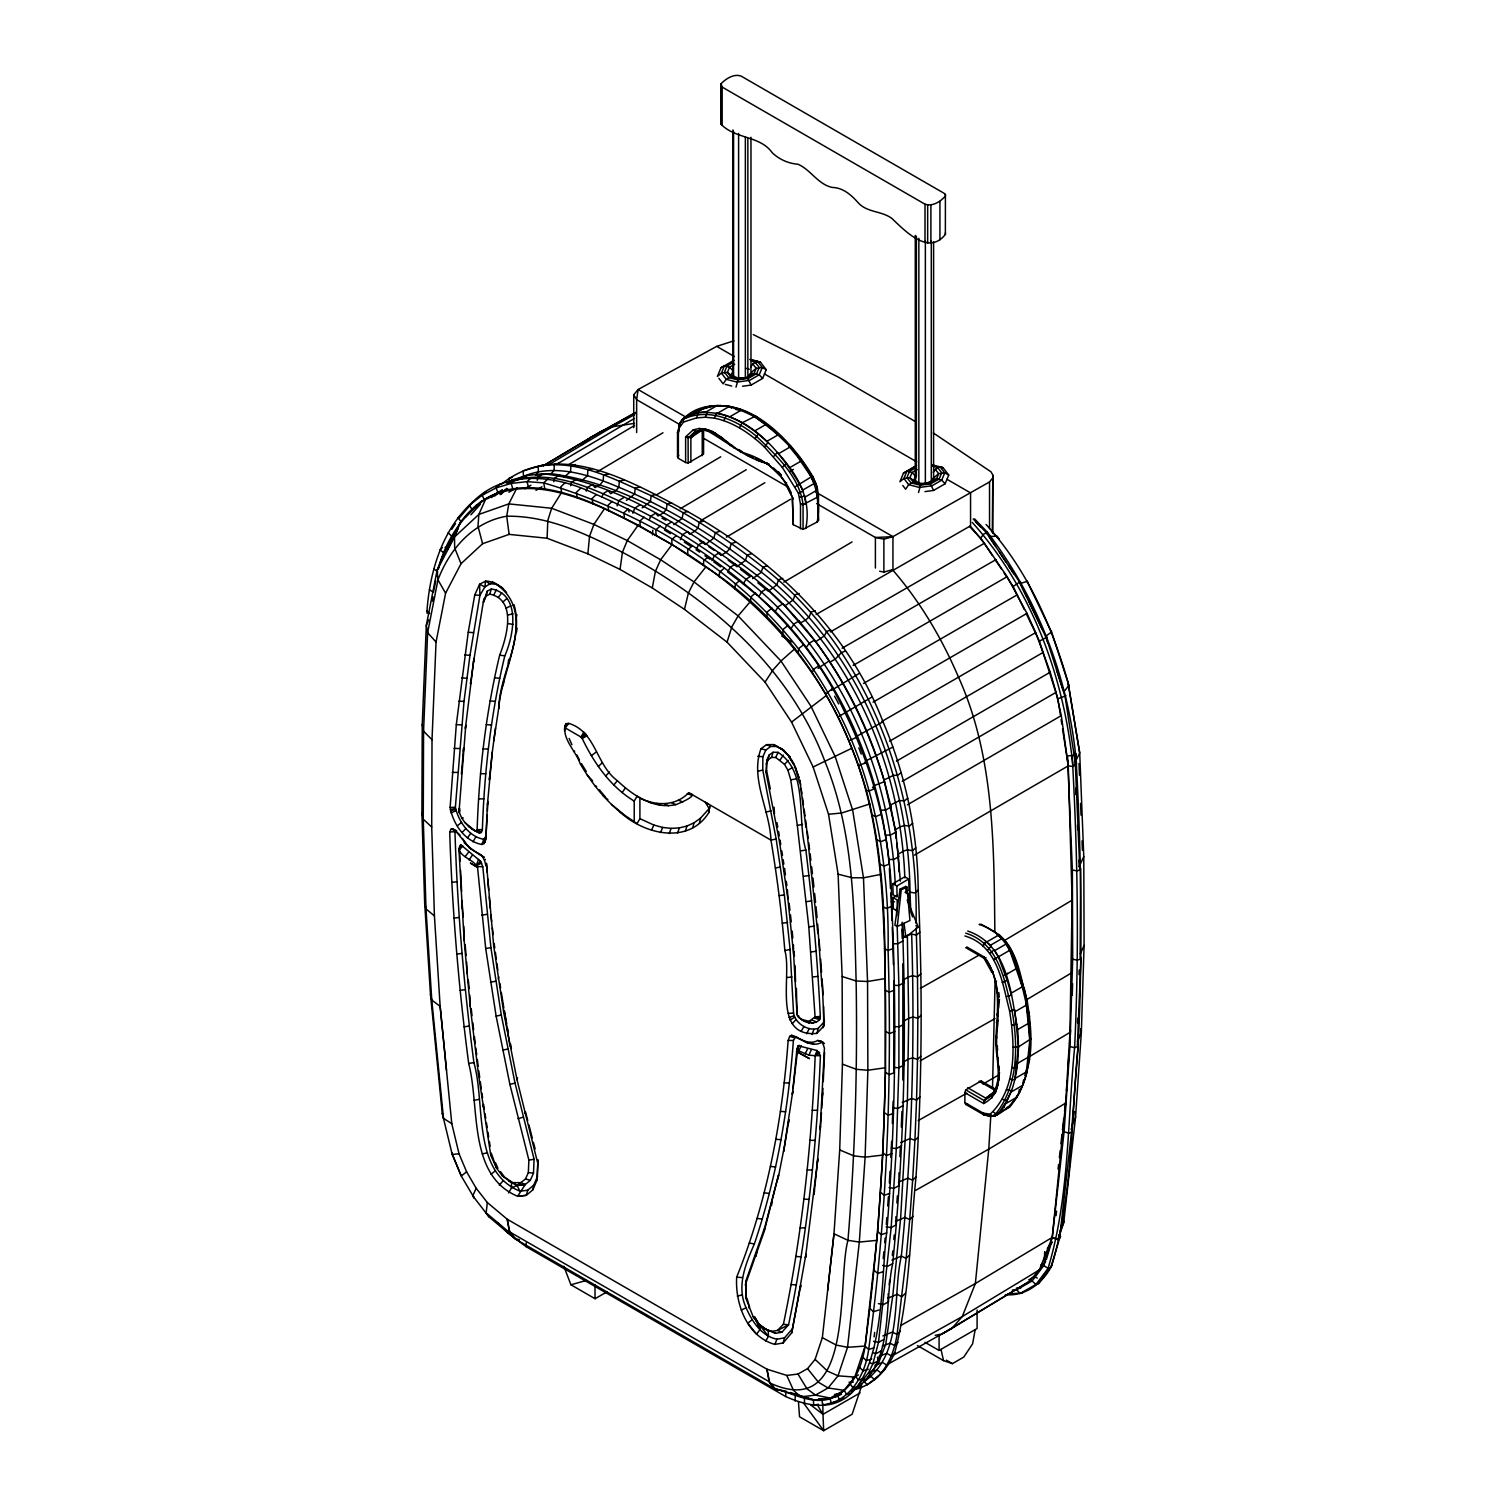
<?xml version="1.0" encoding="UTF-8"?>
<svg xmlns="http://www.w3.org/2000/svg" width="1506" height="1506" viewBox="0 0 1506 1506"><rect width="100%" height="100%" fill="white"/><g stroke="black" fill="none" stroke-linecap="round" stroke-linejoin="round"><path stroke-width="1.5" d="M476.178 1188.272L472.771 1195.82L474.296 1198.117L461.288 1176.035L452.195 1154.424L442.256 1113.311L430.471 994.468L424.654 902.866L421.906 812.807L422.245 724.405L426.311 625.404L437.098 570.266L442.256 557.032L460.384 522.337C515.466 447.847 611.756 511.588 671.883 544.475L705.787 567.009C785.473 617.818 840.574 700.215 866.27 790.255C891.006 881.932 883.645 978.354 885.49 1072.328L882.911 1152.843L877.734 1231.626L865.103 1346.063C862.317 1364.963 854.73 1384.993 837.6 1395.29C816.817 1407.997 795.017 1393.69 774.743 1388.683L769.717 1382.885L766.93 1369.18L507.221 1219.239L487.342 1202.541L476.178 1188.272L466.596 1171.781L459.029 1153.784L451.8 1123.702L440.147 1006.366L434.425 915.949L431.714 827.02L432.015 739.747L436.043 642.027L445.588 593.195L461.024 563.696L482.598 543.722L509.122 534.385L547.092 538.244L587.886 553.85L620.058 569.437L652.286 587.961L684.477 609.365L727.059 642.158L765.029 682.124L791.554 722.108L813.127 766.987L828.545 814.275L838.108 874.158L842.136 976.509L842.438 1064.158L839.708 1149.944L833.985 1233.753L822.351 1337.648L815.104 1359.372L807.555 1368.634L797.973 1374.056L786.791 1375.43L766.93 1369.18L769.077 1381.661L775.759 1389.398L785.925 1391.111L785.699 1396.551C889.67 1443.275 878.826 1290.36 886.695 1232.868C895.581 1124.285 896.842 1015.138 891.816 906.33C891.439 839.162 874.704 772.71 844.904 712.639C797.314 608.273 698.483 539.223 596.32 494.533C557.747 475.35 506.43 468.385 473.129 501.611C442.067 529.303 429.681 571.621 426.895 611.925L427.139 613.375M992.529 1087.464L995.127 978.787M1012.258 1290.077L1016.776 1289.738L1032.099 1281.022L1043.771 1265.548L1052.242 1237.537L1065.646 1103.126L1069.957 1032.419L1072.121 900.193L1068.262 765.857L1061.316 715.614L1056.026 692.365L1050.228 672.203L1035.676 632.595L1026.979 613.356L1007.119 576.685L984.378 543.29L970.165 525.933M823.65 1006.422L823.669 1026.245L816.873 1033.417C771.524 1037.54 792.363 975.53 784.833 950.512C781.765 913.54 777.077 876.718 770.959 840.122C769.773 809.833 749.894 778.282 761.001 748.708L766.535 744.642L773.538 744.585L783.798 750.327L790.085 757.141L781.238 748.538L790.085 757.141M893.83 1071.952L893.811 980.745M852.584 1389.982C872.049 1386.367 887.222 1370.159 894.79 1352.539C909.85 1295.555 910 1235.409 916.006 1176.958C922.218 1081.477 922.594 985.677 918.208 890.102C917.662 832.329 905.765 774.95 883.024 721.826C847.539 629.131 772.766 559.121 687.602 511.551C632.821 482.88 559.423 437.662 501.705 484.01M824.366 1021.633L818.247 1028.334C808.233 1031.648 795.243 1023.44 793.549 1013.105L790.085 949.477L784.362 894.846L776.155 839.011L762.751 769.999L762.883 756.727L765.839 750.044L770.752 746.449L777.04 746.468L783.798 750.327L773.538 744.585L777.04 746.468M770.338 788.937L766.592 770.639L766.761 760.285L769.114 755.052L773.03 752.266L778.018 752.341C808.986 772.39 796.486 818.906 805.861 850.062C812.713 905.332 817.532 960.828 820.337 1016.437L819.584 1019.581C813.372 1026.546 800.364 1021.821 797.032 1014.385L793.643 954.428L787.883 898.781L779.581 842.306L766.046 772.54L766.761 760.285M995.41 1089.177L981.14 1080.969L965.723 1089.873L964.875 1092.678L983.682 1103.54L983.983 1100.491C1007.928 1087.803 993.998 1057.588 996.031 1036.184C997.405 1010.262 1001.226 983.437 986.694 959.981M997.838 1084.245L994.242 1091.775L985.828 1098.194L983.682 1103.54C1008.455 1090.683 995.052 1059.697 996.746 1037.653C998.365 1009.942 1002.337 980.312 983.682 956.687L966.758 946.916M508.557 1192.921L511.438 1188.027L511.551 1182.624L502.326 1175.772L496.604 1168.242L490.768 1155.347L478.287 1073.119L470.23 1006.497L464.149 940.61L458.972 850.062L461.005 844.979L480.659 861.338L482.786 866.797L490.918 947.632L501.31 1015.006L515.014 1083.04L534.103 1159.262L533.482 1173.174L530.319 1180.328L525.236 1184.507L517.65 1196.291C467.613 1175.339 480.056 1106.985 468.686 1063.481C458.577 986.656 452.139 909.36 449.71 831.914L451.311 828.865L456.525 830.672L454.963 831.745C457.372 908.946 463.829 986.016 473.901 1062.596C485.741 1103.653 471.717 1171.48 519.947 1191.19L527.721 1190.229L533.745 1185.147L537.416 1176.544L537.962 1159.808L536.889 1180.403L532.879 1189.778L526.328 1195.312L517.65 1196.291L526.328 1195.312L527.721 1190.229M687.696 554.641L687.809 549.765L692.271 545.944M892.343 1123.495L893.133 1101.187M902.828 1080.066L902.847 963.821M851.285 1391.337C895.449 1366.168 883.514 1305.344 892.7 1263.572C903.958 1150.998 906.744 1037.615 902.395 924.59M795.093 1401.088L795.243 1395.686M945.41 194.425L945.373 196.006C940.685 201.635 932.478 206.755 925.004 204.195L722.165 87.084L721.073 83.677C725.967 78.707 733.987 73.399 741.159 76.128L943.98 193.22L945.41 194.425L945.373 234.39C928.618 255.945 905.219 231.039 891.834 218.408C881.386 210.614 866.534 212.798 857.573 202.068C850.965 194.632 842.663 187.591 832.216 187.441C817.852 184.297 810.887 169.82 797.954 164.21C788.335 163.514 779.374 159.448 772.352 152.878C759.89 135.22 735.192 139.437 720.772 123.925L720.772 85.56M945.373 234.39L945.41 232.809M997.311 1027.092L997.631 1019.713M822.351 1337.648L836.207 1345.084L847.539 1347.305L865.103 1346.063C881.255 1224.284 887.58 1101.357 885.227 978.561C883.57 900.87 881.481 821.297 851.756 748.294C818.455 661.04 751.381 591.764 672.034 544.57L660.663 559.761L655.43 571.263L652.286 587.961M935.17 1335.295L941.438 1334.297L951.961 1328.33L1029.2 1281.531L1039.347 1269.916L1052.242 1237.424L1064.102 1131.721L1069.919 1046.463L1072.686 959.171L1072.366 870.016L1067.547 755.956L1074.964 755.24L1075.811 753.941L1074.493 752.831L1074.795 759.833M1072.234 995.221L1072.611 983.644M1077.543 1022.913L1077.694 1018.32M1079.068 974.627L1079.2 970.033M1005.387 1294.633C1025.511 1296.76 1043.074 1282.905 1051.715 1265.68C1073.157 1194.635 1070.973 1118.619 1078.202 1045.22C1082.889 948.159 1081.27 850.946 1075.811 753.941M986.091 524.502C1026.565 568.722 1051.659 625.141 1068.018 682.331L1079.708 752.981L1083.774 856.669L1084.094 945.429L1081.346 1032.344L1075.548 1117.226L1063.744 1222.458L1057.909 1240.022M1044.712 1251.599L1044.298 1263.139L1040.702 1265.172M547.092 538.244L547.808 520.398L551.667 508.256L561.644 492.406L560.703 486.909L564.882 482.937M652.55 534.894L652.757 530.206M793.267 524.672L792.382 498.26L793.267 524.672L803.056 529.359L817.156 522.017C826.135 476.16 787.544 439.714 753.697 416.108C731.822 401.349 692.647 400.107 678.641 425.784L679.244 427.873L683.517 422.056L696.581 417.877L698.295 412.682C746.204 408.578 782.894 452.817 803.263 490.937M890.818 1157.305L891.627 1141.303M901.303 1127.015L901.943 1111.447M785.699 1396.551L525.989 1246.61L526.14 1242.977M821.467 1112.859L820.149 1129.444L824.441 1048.27L822.822 1043.338L820.958 1041.173L817.72 1040.458C808.233 1045.861 800.27 1037.992 791.629 1035.3L789.709 1036.354L788.146 1040.42C782.273 1121.198 766.949 1201.807 736.679 1277.182C734.984 1303.537 747.051 1336.839 774.893 1344.406L783.176 1342.938L791.874 1332.641L805.936 1254.31L805.446 1257.924L817.814 1158.848L813.993 1194.635L814.445 1191.133M821.749 1108.435L822.973 1088.443M823.274 1081.628L824.573 1052.11M506.562 592.479C501.442 586.286 493.912 581.184 485.61 581.109L479.623 584.234L474.748 594.908L468.234 632.256L456.299 724.687L450.125 807.385C452.93 823.707 464.676 841.308 481.882 844.508L484.16 843.511L485.854 838.767L487.417 804.731L492.293 752.021L489.318 779.901L489.751 776.098M485.854 838.767L487.229 815.141M487.436 810.567L487.85 801.437L487.417 804.731M502.326 1175.772L517.104 1185.486L525.5 1178.953L528.342 1172.572L528.888 1160.128L509.913 1084.489L496.133 1016.155L485.704 948.535L477.553 867.362C473.957 859.832 462.831 858.119 458.972 850.062L460.102 845.299M472.169 829.147L475.858 831.03L477.12 829.693C479.115 770.997 485.911 712.338 499.672 655.185C506.43 637.829 517.556 599.859 489.714 594.117L486.231 596.018L483.388 602.362L487.229 591.199L491.37 588.94C521.716 594.606 513.546 636.172 504.811 655.807C491.107 712.715 484.348 771.147 482.372 829.599L480.979 832.63L479.247 832.893C469.797 829.128 461.815 821.203 459.066 811.358L465.787 725.12L465.354 728.546L473.976 658.461L470.493 683.988L470.945 680.43M765.406 1329.196L771.825 1331.36L777.548 1330.438L783.384 1324.301C801.813 1235.899 811.659 1145.878 815.179 1055.706L816.986 1050.51L820.412 1055.631C816.892 1146.01 807.028 1236.219 788.56 1324.809L781.859 1332.245L775.458 1333.281L765.406 1329.196L758.968 1324.15L753.169 1316.752L745.809 1298.134L745.715 1281.437L764.803 1227.258L778.527 1175.057L764.239 1231.306L745.263 1285.051M987.409 1115.231C1000.699 1121.123 1006.234 1100.302 1011.091 1092.019C1018.338 1072.103 1019.374 1050.529 1017.661 1029.577C1010.978 993.866 1008.305 944.808 967.718 931.028M994.882 1116.059C1035.187 1096.255 1032.175 1040.684 1026.17 1003.165C1018.64 973.234 1013.764 934.831 979.126 924.439L981.14 924.251L999.231 934.699L1000.059 936.544C1014.818 947.801 1016.851 968.396 1022.913 984.792M703.471 565.447L703.735 560.646L708.234 556.862M889.349 1182.925L890.008 1171.273M889.067 1187.575L894.056 1188.328L899.195 1185.504L898.931 1172.873M899.873 1156.57L900.4 1147.252M486.287 835.698L483.803 839.294C468.648 836.639 458.633 821.372 455.377 807.348L464.017 701.401L469.985 655.298L479.925 595.378L479.623 584.234L484.857 586.964L492.914 582.069C540.108 610.457 501.291 667.535 498.768 708.309C499.71 673.295 524.352 639.316 513.979 604.64L513.151 605.638M990.854 1114.873L988.764 1149.116L975.361 1283.526L962.278 1316.545L951.961 1328.33L887.015 1364.718M823.895 1025.247L824.441 1020.428M993.226 971.765L991.908 971.671M1066.474 1090.589L1067.114 1081.27M1067.923 1069.637L1068.865 1055.668M1069.674 1044.034L1070.615 1030.066M964.875 1092.678L964.875 1102.543L982.966 1112.99L990.101 1114.271C1017.322 1088.518 1015.025 1045.277 1009.604 1010.978C1002.13 982.533 998.102 945.787 964.875 935.96M1009.604 1079.181L1014.762 1079.783L1018.489 1046.915L1014.762 1009.754L1009.604 1010.978M1007.194 943.49L1005.613 943.076L1009.792 950.399L1022.894 988.538L1024.08 987.371L1027.337 1001.923C1031.026 1025.285 1033.643 1050.51 1026.17 1073.194L1029.897 1040.326L1026.17 1003.165L1027.337 1001.923C1020.729 979.145 1018.433 950.926 999.156 934.831L983.813 943.603L982.966 946.408L985.828 941.476L991.249 945.975L987.578 950.248M801.983 1019.562L809.117 1021.313L815.085 1016.908L808.797 926.849L797.314 825.344L790.744 779.826L787.92 770.206L784.438 764.276L775.778 757.499L771.505 757.424L768.211 759.739L766.234 764.144M886.337 1224.434L886.865 1217.526M887.712 1206.005L888.389 1196.799M886.168 1226.75L891.157 1227.597L896.296 1224.811L895.844 1216.754M896.861 1202.936L897.369 1196.028M719.209 576.836L719.586 572.111L724.122 568.346M817.363 1162.274L820.582 1126.112M800.307 1288.872L800.797 1285.164L792.382 1328.838L784.513 1337.855L776.927 1339.21C761.377 1336.01 752.04 1321.327 746.091 1307.754C736.227 1286.218 745.658 1264.042 754.355 1243.937C776.569 1178.276 788.278 1109.47 793.398 1040.477L795.582 1037.145C804.053 1040.815 812.619 1047.555 822.182 1042.171L824.309 1043.602L822.822 1043.338M883.213 1258.583L883.853 1251.768M884.7 1242.676L885.114 1238.12M892.324 1255.477L892.757 1250.94M893.811 1239.57L894.225 1235.014M587.886 553.85L589.524 536.343L593.91 524.408L604.433 508.746L638.205 525.105L671.883 544.475L671.845 539.506L676.25 535.665M696.581 417.877L705.335 417.237L707.274 412.023C696.544 412.079 678.848 414.696 679.055 428.608M793.06 1088.687L798.142 1045.729L816.986 1050.51M734.872 588.884L735.342 584.196L739.898 580.431M797.032 1048.214L792.363 1094.429L792.834 1090.928L783.647 1151.469L788.918 1119.692L788.429 1123.307M708.742 812.732L709.74 806.482L708.742 812.732C688.355 845.092 644.041 834.268 620.246 812.205C603.906 798.745 590.785 781.821 580.13 763.617C575.989 750.892 560.496 737.658 565.917 723.671L568.76 723.388C595.962 731.464 596.075 765.255 617.366 780.673C632.689 795.206 653.623 809.588 675.836 804.656C679.997 803.018 700.874 794.49 688.28 793.173C674.613 807.103 652.757 806.049 637.076 796.203L634.214 801.117L634.214 821.956M998.61 1008.116L999.269 1001.584M998.647 1080.536L999.287 1074.493M897.275 926.51L901.247 889.801L906.951 887.109L909.944 920.505L897.275 926.51L894.884 925.211L900.042 889.161L905.746 886.432L906.951 887.109M432.448 601.176L432.937 596.734M827.66 1290.416L833.985 1233.753L847.953 1240.342L859.324 1242.073L876.944 1240.342M878.375 1303.631L883.344 1304.629L888.484 1301.843L888.182 1293.748M889.18 1284.75L889.688 1280.269M1058.078 1169.145L1058.605 1164.533M1059.377 1157.606L1060.149 1150.678M1060.921 1143.751L1061.956 1134.526M1062.483 1129.914L1063.782 1118.356M1064.554 1111.447L1065.589 1102.204M1056.064 1215.681L1056.572 1211.088M519.495 1239.72L515.033 1238.741L488.942 1216.829L486.156 1212.914L487.342 1202.541M998.911 1079.689L999.306 1076.338M766.874 616.349L767.42 611.812L771.994 608.066M493.78 740.896L499.258 704.601M474.014 1039.724L474.409 1036.655L475.275 1043.47M874.101 1336.895L874.666 1332.452M463.227 751.174L463.66 747.785L461.382 774.084M459.066 811.358L459.499 808.101L459.368 812.976M503.173 685.512L503.682 681.71M491.841 755.523L495.455 728.057M822.351 1096.255L822.784 1092.98M508.2 663.242L508.708 659.364M771.543 1205.515L772.07 1201.562M791.874 1332.641L792.382 1328.838M536.889 1180.403L537.416 1176.544M1004.276 1107.494L1004.671 1104.613M516.52 632.181L517.085 628.153M620.058 569.437L622.43 552.288L627.249 540.56L638.205 525.105M823.669 1026.245L824.366 1021.445M764.239 1231.306L764.803 1227.258M756.144 1256.249L756.727 1252.107M992.303 532.239L992.812 474.992L991.004 471.811L933.287 432.956M688.129 437.964L695.301 431.488L700.798 429.963L709.232 430.678L703.302 430.132L697.899 431.525L690.878 437.587L685.625 436.872L690.878 437.587L703.603 429.116L703.566 454.115L688.167 463.02L685.625 462.511L685.625 436.872L693.118 429.963C714.108 422.772 727.417 447.282 745.658 453.513C766.178 459.951 782.405 473.43 791.328 493.102M797.032 1014.385L796.41 988.369M473.505 662.038L483.859 598.748M677.644 432.184L678.811 430.622L677.512 432.184L678.378 433.653L677.644 432.184L679.827 423.807L678.378 433.653L678.378 458.351L685.625 462.511M795.563 981.874L795.036 965.459M720.772 123.925L721.073 83.677M461.871 907.967L462.078 900.588M537.473 1162.18L517.01 1079.727L503.719 1012.427L493.686 945.843L486.438 863.258L487.191 872.238M824.008 1023.252L822.031 978.731M485.139 842.08L485.836 837.788M764.446 447.018C750.365 433.69 733.704 422.132 714.446 418.16L716.611 412.964C736.396 417.049 753.508 428.909 767.966 442.613L764.446 447.018L782.292 467.368L798.425 493.253L800.495 504.171L800.495 528.851M464.149 940.61L463.792 926.265M466.954 973.46L466.653 962.089M823.104 1027.676L823.876 1023.139M782.781 633.217L783.496 629.037L788.109 625.404M793.643 954.428L793.455 944.902M821.9 985.79L817.683 924.251M975.191 1329.61L972.612 1343.841L963.746 1357.094L952.413 1363.645L943.547 1360.633L917.418 1345.555M470.23 1006.497L469.816 995.165M532.879 1189.778L533.745 1185.147M817.156 522.017L818.473 520.455L818.473 495.775L817.344 488.226L812.562 476.122C789.841 437.662 740.594 386.421 693.005 413.303M1027.789 1063.518L1028.523 1059.659M459.104 811.885L459.575 809.4M736.001 387.155L738.392 378.608L747.296 377.385L751.08 385.084L742.477 386.251M918.509 492.518L920.881 483.972L929.786 482.748L933.569 490.429L924.966 491.615M768.211 759.739L769.114 755.052M787.883 898.781L787.469 889.895M987.145 533.745L987.428 532.258L974.551 518.873M493.686 945.843L494.175 943.453L494.777 947.876M435.761 580.827L433.427 592.31L429.379 589.712M436.684 576.233L437.625 571.64L433.747 568.873M817.852 933.438L805.729 820.394M778.018 1178.878L784.137 1147.741M486.231 596.018L487.229 591.199M805.898 827.208L799.893 780.089L800.533 784.57M498.279 979.032L498.768 976.754M483.031 1106.646L483.52 1104.387L484.254 1109.018M784.042 870.637L784.532 868.341L785.417 874.817M798.444 1401.71L799.535 1416.77L823.669 1430.7L852.132 1414.266L861.488 1386.311M484.16 843.511L485.233 838.654M516.426 616.989L516.935 614.73M699.424 823.104L700.516 818.172L709.571 808.101M798.142 1045.729L796.599 1051.565L809.343 1058.549L796.599 1051.565M490.768 1155.347L491.257 1153.163L496.604 1168.242L497.959 1168.336L495.455 1162.651M723.859 420.607L726.306 415.487M779.581 842.306L780.089 840.141L780.767 844.49M684.477 609.365L688.355 593.157L694.002 581.918L705.787 567.009M564.411 729.149L565.917 723.671M692.722 827.848L694.021 822.803L700.516 818.172M774.479 813.861L774.065 807.216M745.809 1298.134L746.355 1296.082M783.176 1342.938L784.513 1337.855M797.954 651.985L798.952 648.314L803.62 644.813M816.873 1033.417L818.247 1028.334M537.209 480.301L538.188 476.837L543.195 473.75C614.617 481.958 677.625 523.655 735.305 564.11C809.23 614.937 859.117 694.774 884.041 779.995L895.901 832.121L900.381 881.104M766.046 772.54L766.592 770.639M933.588 241.826L933.588 477.346L931.292 481.186L925.362 483.577L918.848 483.181L915.272 480.282L916.382 476.367L916.382 236.178M685.399 831.199L686.887 826.06L694.021 822.803M517.01 1079.727L517.556 1077.844M771.505 757.424L773.03 752.266M553.681 481.675L554.735 478.117L559.743 475.03M1024.777 1075.66L1026.697 1069.316L1027.337 1071.331C1023.12 1085.111 1017.774 1101.055 1005.613 1109.564L1007.156 1107.268M1046.331 1259.449L1051.433 1242.601M570.642 485.741L571.734 482.165L576.723 479.077M965.723 1089.873L983.983 1100.491L995.617 1092.415L997.593 1083.981M586.229 491.163L587.34 487.586L592.347 484.499L595.002 487.567L600.141 484.612L603.115 481.129L603.567 475.068L608.104 474.014M727.059 642.158L731.916 626.684L738.128 615.898L750.477 601.44L750.986 596.771L755.523 593.006M489.714 594.117L491.37 588.94M601.948 497.281L603.078 493.723L608.085 490.655L610.702 493.667L615.822 490.711L618.815 487.266L619.342 481.261L623.861 480.15M438.302 569.55C445.079 540.899 461.909 516.087 485.779 498.844C523.693 478.061 567.649 492.537 604.433 508.746M739.446 427.629L742.289 422.697L755.617 416.051L776.814 432.937M774.743 1388.683L814.313 1400.053L830.258 1398.095L843.944 1390.32L854.768 1377.086L865.084 1346.195L868.68 1349.47C865.649 1371.702 853.789 1395.46 831.293 1403.121L830.07 1398.509M801.23 1045.71L798.274 1051.885L797.032 1050.567L799.178 1045.239M617.102 505.828L618.891 500.557L623.917 497.469M524.86 1113.518L525.462 1111.786L527.74 1120.52M677.512 833.119L679.375 827.886L686.887 826.06M812.054 1034.584L813.899 1029.37M481.882 844.508L483.803 839.294M632.878 513.264L634.798 508.068L639.805 504.981M669.172 833.609L671.111 828.394L679.375 827.886M459.198 812.431L459.838 810.755M774.893 1344.406L776.927 1339.21M649.368 519.645L650.705 516.219L655.731 513.151L658.009 515.974L663.129 513.019L666.254 509.649L667.196 503.87L671.601 502.703M461.005 844.979L458.972 850.062L462.831 846.033M460.384 522.337L454.511 536.983L437.098 570.266L437.964 579.848L427.629 632.708L423.562 731.219L423.261 819.226L426.01 908.909L431.77 1000.059L443.498 1118.356L451.8 1123.702M731.464 374.486L732.97 370.777L729.582 367.163L724.424 365.845L720.998 367.709L717.402 376.406L721.43 373.111L727.436 372.283L733.893 377.63L737.526 378.571M913.954 479.849L915.479 476.141L912.071 472.507L906.913 471.209L903.487 473.072L899.91 481.769L903.901 478.475L909.944 477.647L916.382 482.993L921.841 484.405M1059.772 1232.19L1063.744 1222.458L1063.123 1218.448M724.424 365.845L721.43 373.111L726.212 379.324L736.961 382.091L749.574 380.359L759.231 374.787L762.243 367.502L757.443 361.289L750.986 359.633M751.08 385.084L762.638 378.401L766.234 369.685L760.511 362.268L757.443 361.289L752.831 363.963L750.779 366.975M933.569 490.429L945.128 483.765L948.742 475.049L943.001 467.632L939.932 466.653L935.32 469.326L933.268 472.338M660.456 832.63L662.64 827.434L671.111 828.394M1071.613 1126.544L1075.548 1117.226L1074.55 1111.579M428.664 619.945L426.311 625.404L427.629 632.708L436.043 642.027M797.446 1050.379L808.986 1055.141L811.207 1049.964M812.318 672.335L813.616 669.323L818.398 665.991M775.778 757.499L778.018 752.341M1077.43 1041.343L1081.346 1032.344L1080.668 1028.767M983.889 1114.704L985.828 1114.628L983.813 1114.835L982.966 1112.99L983.889 1114.704L989.009 1116.304L994.224 1116.153L998.384 1113.649L1007.213 1100.434L1011.505 1090.645L1006.422 1089.76M485.779 498.844L478.852 514.431L478.004 526.328L482.598 543.722M1080.348 953.731L1084.094 945.429M755.014 438.585L758.29 433.954M680.336 539.6L682.632 534.611L687.658 531.543L689.654 534.216L694.793 531.26L698.012 527.928L699.292 522.356L703.603 521.151M806.727 1033.85L809.099 1028.73M448.957 546.772L458.238 528.305M1079.105 866.628L1083.774 856.669M651.477 830.183L653.905 825.062L662.64 827.434M861.809 1384.39L856.707 1387.158L868.51 1372.888L872.915 1363.739L878.506 1342.354L891.157 1227.597L896.315 1148.57L898.894 1067.773L898.894 985.451L897.143 925.098M493.968 594.606L496.472 589.524M805.089 1053.974L807.574 1048.891M1075.943 760.53L1079.708 752.981L1068.018 682.331M516.972 487.831L508.802 503.889L506.713 516.219L509.122 534.385M711.905 560.571L714.446 555.714L719.491 552.646L721.223 555.187L726.363 552.231L729.676 548.956L731.276 543.553L735.512 542.292M478.588 859.437L475.877 866.402L482.786 866.797M1078.202 1045.22L1071.519 1132.211L1059.64 1238.196L1050.774 1267.619L1048.063 1268.372L1035.94 1284.467L1019.995 1293.522L1016.776 1289.738M757.198 595.171L743.324 584.008L745.978 579.226L751.023 576.158M473.016 841.854L475.783 836.884M758.93 596.564L761.622 591.802L766.667 588.733L781.35 603.115M765.594 1341.319L768.399 1336.387L768.267 1330.833L758.968 1324.15L768.399 1336.387M1080.969 957.741L1077.355 1046.726L1074.606 1047.724L1069.919 1046.463M639.899 797.841L639.899 818.68L637.076 823.613L620.246 812.205M564.769 728.433L568.76 723.388M634.214 801.117C610.514 786.659 594.023 763.165 582.238 738.524L581.015 737.036L583.857 732.104M1080.649 868.397L1080.122 959.209L1077.355 960.226L1072.686 959.171M991.908 1098.062L991.87 1095.22L996.539 1087.426M889.105 863.992C880.784 770.507 841.176 678.83 775.308 611.474L778.056 606.824L783.101 603.755L815.725 641.725L824.384 635.833L826.662 631.503L830.71 629.96M801.136 1031.29L804.035 1026.414M999.495 1072.479L999.024 1076.093M914.481 855.126L1068.262 765.857L1072.95 766.479L1076.545 764.031C1069.26 680.223 1038.368 599.256 987.428 532.258L983.625 534.197L980.688 538.113L992.379 555.526M1022.894 1084.075L1023.515 1079.896M1018.621 1093.845L1019.336 1089.422M703.471 429.116L702.285 430.998L702.285 455.678M455.509 830.672L451.311 828.865M791.215 628.341L794.076 623.936L799.121 620.886L800.533 622.976L805.672 620.001L809.117 616.914L811.15 612.095L815.273 610.683M765.029 682.124L772.992 669.963L780.974 661.021L795.168 648.446M1028.429 1061.297L1029.596 1059.509M451.762 529.265L455.49 523.655M459.198 518.045L473.129 501.611M998.158 1012.465L996.972 1014.253L997.687 1016.155M1019.844 1091.831L1009.792 1107.061L991.889 1116.097L990.101 1114.271M469.063 859.964L472.244 855.276M780.164 759.852L783.346 755.146M868.755 1375.599L878.431 1363.25L885.792 1344.105L892.832 1295.292L900.626 1218.392L907.44 1099.587L908.702 1018.263L907.365 935.433L911.657 934.096L916.495 935.057L919.846 932.12M997.574 1020.823L996.388 1022.555L997.123 1024.306M997.348 1025.944L996.897 1029.257M773.538 456.619L777.322 452.459C797.145 474.258 811.922 498.072 805.766 528.587M622.091 792.608L625.366 787.958M1026.923 597.185L1019.807 582.408L1020.466 581.485L1013.18 586.493L1024.287 609.61M467.406 837.957L470.738 833.383M690.878 462.267L690.878 437.587L695.301 431.488L697.899 431.525M825.683 694.097L832.216 688.675M1031.064 1038.764L1018.489 1046.915L1013.237 1047.159M1028.673 1279.893L1034.283 1276.712L1045.71 1261.557M1051.715 1265.68L1038.575 1283.809L1035.94 1284.467L1032.099 1281.022M759.89 1329.723L754.6 1316.922L759.815 1325.6L759.89 1329.723L756.501 1334.203L747.823 1323.19L752.096 1319.764M476.894 830.484L480.979 832.63M806.407 647.109L809.456 643.081L814.52 640.05C846.052 682.613 869.357 730.975 884.474 781.67L874.722 785.379L872.52 787.393L874.647 788.579L869.414 790.951L866.27 790.255M498.373 597.336L501.799 592.856M465.147 856.632L468.611 852.17M1063.763 692.007L1068.902 685.381L1051.339 631.127M690.878 437.587L699.838 430.208M816.723 503.625L875.4 537.491L883.871 539.167L892.945 536.644L989.536 481.939L992.303 478.531M613.808 785.04L617.366 780.673M1047.31 1248.418L1052.506 1242.073M678.378 458.351L677.512 456.864L678.811 455.301M997.424 1046.124L997.123 1051.433M993.226 1092.904L985.828 1098.194L967.718 1087.746M633.725 427.648L633.725 394.76L638.111 389.527L716.724 346.361L733.93 340.808M581.523 737.469L585.156 733.177M916.043 923.385C919.112 790.801 869.489 650.592 762.921 567.141C728.076 539.826 690.953 515.221 651.194 495.662C615.803 480.019 578.342 458.954 538.301 466.239L538.339 471.867L535.534 475.199L551.177 473.693L554.076 470.305L554.283 464.45L558.877 463.302M782.292 467.368L786.301 463.49M499.258 1185.26L502.891 1181.005M564.562 730.956L564.995 725.44M999.495 999.419L999.024 1001.848M1028.429 1017.68L1029.596 1016.324L1027.958 1009.189M818.812 1051.546L815.179 1055.706L808.986 1055.141M998.158 1057.89L997.687 1060.243M827.528 1398.547L835.755 1396.796L842.268 1392.033M465.41 517.311L481.826 500.82M470.926 514.826L480.301 504.341L476.461 504.981M500.067 494.627L506.731 488.396M1065.984 695.716L1057.89 698.746L1039.422 641.123L1026.301 613.808M792.269 1023.703L796.034 1019.562M500.839 494.363L506.938 488.735M462.097 832.517L465.919 828.469M605.638 776.042L609.497 771.976M990.101 953.354L994.224 949.665L998.384 956.969L1007.213 980.368L1011.505 995.108L1006.422 996.708M748.633 1307.754L749.517 1306.869L746.976 1298.228M692.666 413.999L696.261 410.385M900.456 1331.135L897.068 1334.429C894.47 1351.334 887.787 1368.295 874.534 1379.665L871.108 1376.484L867.249 1377.181M909.511 1255.1L906.141 1258.395L897.068 1334.429L892.267 1332.076L882.855 1335.935M898.178 1342.298L894.79 1345.611L890.046 1343.201L882.365 1346.082M476.705 865.197L480.659 861.338M905.294 1293.39L901.906 1296.685L897.105 1294.332L887.693 1298.247M894.79 1352.539L891.326 1355.908L886.789 1353.367L879.165 1356.209M890.31 1361.744L886.789 1365.151L882.535 1362.441L875.005 1365.227M913.107 1216.302L909.718 1219.559L906.141 1258.395L901.322 1256.117L891.91 1260.033M442.425 547.6L440.091 549.841L443.705 552.834M515.259 479.529L511.212 483.388L496.133 487.888L482.146 495.248L469.345 505.225L471.867 509.216M784.438 764.276L788.447 760.455M916.006 1176.958L912.636 1180.177L909.718 1219.559L904.918 1217.413L895.505 1221.366M461.683 514.299L458.012 517.8L460.93 521.452M500.105 484.104L496.133 487.888L497.884 492.613M884.756 1369.594L881.123 1373.058L877.264 1370.14L873.273 1370.893M486.024 491.577L482.146 495.248L484.254 499.634M531.241 477.741L527.119 481.656L511.212 483.388L512.642 488.433M547.864 478.927L543.704 482.88L527.119 481.656L528.286 486.909M580.525 488.377L576.327 492.349L577.231 497.827M596.32 494.533L592.103 498.505L592.931 503.926M918.284 1137.181L914.914 1140.343L912.636 1180.177L907.817 1178.181L898.404 1182.191M581.824 737.827L585.89 734.043M612.189 501.404L607.935 505.338L608.669 510.703M919.921 1096.933L916.552 1100.058L914.914 1140.343L910.095 1138.536L900.682 1142.602M859.06 1388.457L861.714 1386.009M920.881 1056.271L917.512 1059.358L916.552 1100.058L911.714 1098.439L902.301 1102.543M644.154 517.16L639.843 521.057L640.238 526.234M598.296 766.441L602.419 762.733M921.201 1015.251L917.832 1018.263L917.512 1059.358L912.674 1057.909L908.382 1059.113L903.261 1062.088L904.052 1064.949L898.894 1067.773L893.924 1067.453M660.212 526.027L655.825 529.886L656.051 534.969M920.863 973.855L917.493 976.829L917.832 1018.263L912.994 1017.002L908.702 1018.263L903.581 1021.219L904.372 1023.948L899.233 1026.81L894.244 1026.603M502.646 602.212L506.807 598.579M795.356 486.626L812.562 476.122L815.97 483.501L817.344 488.226L816.158 489.356L817.156 497.338L803.056 504.661L800.495 504.171L805.766 503.908L804.75 495.945L799.648 497.394M791.554 722.108L826.361 695.49M915.799 847.784L912.429 850.702L907.591 849.817L903.299 851.191L898.178 854.166L898.969 856.594L893.83 859.437L888.841 859.55M918.208 890.102L914.839 893.02L910 892.136C908.739 764.935 851.605 634.158 745.451 560.383C706.295 531.166 664.052 505.865 618.815 487.266C587.472 473.825 549.859 461.815 517.631 479.209M912.711 823.274L909.323 826.154L904.541 825.401L900.268 826.832L895.148 829.787L895.901 832.121L890.743 834.964L885.81 835.171M1018.621 973.798L1019.336 972.518M907.817 798.105L904.409 800.91L899.779 800.495L890.423 804.976L895.148 829.787M902.132 922.18L903.468 935.81L905.859 937.127L918.284 927.037L907.177 900.117M581.26 445.079L590.879 437.361L635.683 412.38M466.596 1171.781L461.288 1176.035L451.762 1152.805L452.195 1154.424L459.029 1153.784M457.278 825.815L461.589 822.408M487.398 498.863L502.439 489.732M491.408 497.601L498.486 492.123M494.759 496.001L501.837 490.523M490.975 1174.247L495.305 1170.896M591.331 755.73L595.698 752.379M901.19 772.616L897.689 775.27L893.322 775.364L884.041 779.995L891.063 807.047L885.905 809.908L881.104 810.36M837.863 717.044L871.692 697.222M878.28 1376.126L867.192 1384.899L864.218 1381.454C903.788 1353.838 892.041 1297.005 901.322 1256.117C912.071 1149.172 914.97 1041.493 911.657 934.096M1039.422 641.123L1047.178 637.094L1046.218 637.339L1065.1 696.713L1075.717 765.387M892.87 747.089L866.703 760.492M996.539 981.065L995.635 981.761M486.005 865.969L484.443 860.095L485.459 859.437M883.024 721.826L857.253 736.001M481.694 863.032L475.877 865.743M527.345 475.444L512.341 479.868L507.353 482.937L522.356 478.513L527.345 475.444L543.195 473.75M671.695 521.961L666.669 525.029L664.504 530.093L670.434 533.67M819.735 1052.92L815.179 1055.706L820.412 1055.631M941.438 1334.297L1029.2 1281.531M789.972 1020.07L794.603 1017.265M1039.347 1269.916L962.278 1316.545L891.552 1356.134M1052.242 1237.537L1056.873 1239.269L1060.506 1236.558L1059.17 1234.788L1060.506 1236.558L1059.622 1238.327L1056.873 1239.269L1052.242 1237.424L975.361 1283.526L900.475 1325.694M1026.508 999.777L1071.839 972.725M999.005 1074.795L982.966 1084.056M1028.56 1057.137L1069.957 1032.419M1065.646 1103.126L988.764 1149.116L915.893 1190.229M543.139 465.825L590.879 437.361L635.438 412.908M543.553 465.674L601.289 431.262L612.396 426.8L634.628 414.602M503.757 491.295L507.729 488.923M548.673 464.789L612.396 426.8L634.44 423.355M508.934 492.255L514.901 488.697M556.429 464.432L634.29 418.499M524.973 488.772L530.921 485.233M568.703 464.657L634.534 425.464M535.985 490.316L541.934 486.777M1005.104 940.12L1072.121 900.193M596.978 471.943L662.96 432.768M656.672 494.74L720.734 456.789M680.166 508.821L746.261 469.703M700.761 520.662L764.86 482.729M726.363 537.153L790.499 499.258M783.817 582.163L852.057 541.953M1061.316 715.614L907.516 804.75M816.083 614.504L970.561 525.801L970.561 492.895L946.973 479.284M1056.026 692.365L902.207 781.426M908.72 879.015L904.73 876.812L892.832 883.777L896.823 885.999L908.72 879.015L909.022 890.027L905.05 892.343M582.238 738.524L586.926 735.794M830.352 631.936L984.378 543.29M1050.228 672.203L896.39 761.208M842.08 648.22L996.087 559.554M853.149 665.426L1007.119 576.685M1043.413 652.267L889.575 741.197M863.503 683.46L1017.435 594.682M1035.676 632.595L881.782 721.487M720.998 367.709L734.062 360.273L732.556 361.026M733.573 362.193L726.984 365.996L724.442 372.208L728.509 377.479L737.676 379.851L748.426 378.364L756.652 373.62L759.212 367.408L755.127 362.118L751.456 361.176M734.683 364.226L729.582 367.163L727.436 372.283L730.824 376.669L733.893 377.63M564.166 477.063L570.548 471.642L570.906 465.618L575.461 464.545M741.498 378.759L745.771 378.157L754.073 373.469L759.231 374.787L762.638 378.401M681.597 419.892L691.103 414.395M695.038 413.228L706.446 406.639M581.128 481.167L587.491 475.727L587.924 469.646L592.46 468.554M706.088 411.91L717.496 405.34M717.797 413.096L729.186 406.507M693.249 434.65L700.855 430.264M729.921 416.71L741.329 410.121M626.421 500.444L634.591 494.062L635.231 488.095L639.711 487.003M754.657 430.98L766.046 424.41M642.196 507.88L650.404 501.536L651.194 495.662L655.637 494.514M766.78 441.39L778.188 434.801M778.489 453.72L789.897 447.131M673.822 524.709L682.124 518.422L683.235 512.737L687.602 511.551M789.52 467.764L800.928 461.194M789.633 471.585L793.436 469.383M699.518 540.579L705.448 544.4L713.863 538.131L715.312 532.653L719.586 531.411M802.98 489.958L814.37 483.37M805.07 497.055L816.459 490.467M728.207 560.251L736.961 566.595L745.451 560.383L747.164 555.055L751.343 553.775M903.487 473.072L916.57 465.618L906.913 471.209L903.901 478.475L908.702 484.687L919.469 487.455L932.063 485.723L941.721 480.15L944.733 472.865L939.932 466.653M916.062 467.557L909.492 471.359L906.932 477.571L910.998 482.842L920.166 485.214L930.915 483.727L939.142 478.983L941.702 472.771L937.617 467.481L932.12 466.069M917.154 469.571L912.071 472.507L909.944 477.647L913.314 482.033L916.382 482.993M752.624 578.643L761.151 572.431L762.921 567.141L767.1 565.842M923.987 484.104L928.242 483.52L936.581 478.833L941.721 480.15L945.128 483.765M784.626 606.109L793.173 599.953L795.036 594.795L799.197 593.458M873.066 702.173L1026.979 613.356M907.365 935.433L902.226 938.407L901.868 929.089M990.572 945.184L1001.961 938.596M994.882 950.512L1006.272 943.923M1003.862 975.474L1007.665 973.29M1005.443 974.947L1016.851 968.358M1011.091 993.245L1022.48 986.675M1015.176 1011.58L1026.565 1004.991M1017.661 1029.577L1029.05 1022.988M563.809 1266.264L570.943 1284.787L595.058 1298.718L607.276 1291.677M1017.661 1063.292L1029.05 1056.704M1015.176 1078.428L1026.565 1071.839M988.99 1096.763L994.675 1093.469M1011.091 1092.019L1022.48 1085.45M1005.443 1103.823L1016.851 1097.253M803.376 1402.726L823.669 1430.7L822.991 1414.322L860.077 1392.899M925.023 1342.335L939.085 1350.449L977.093 1328.518L977.093 1310.051M787.92 770.206L792.608 767.514M893.152 897.651L897.162 899.873L897.294 910.961L893.34 908.758L893.152 897.651L897.124 895.411M920.373 988.35L979.069 955.143M920.072 1060.902L994.977 1018.602M918.189 1120.615L966.777 1093.187M852.415 1378.31L858.458 1374.922M903.035 940.911L897.877 943.754L892.907 943.791L892.267 927.47M903.111 1105.573L897.952 1108.397L892.983 1107.927M892.7 1263.572L887.561 1266.377L882.591 1265.417M901.473 1145.765L896.315 1148.57L891.345 1147.986M881.386 1350.731L876.247 1353.518L872.972 1352.802M868.51 1372.888L873.631 1370.102M863.032 1380.682L868.153 1377.915M856.312 737.451L848.8 740.877M993.659 959.586L1010.733 949.721M883.645 1339.587L878.506 1342.354L873.536 1341.319M506.374 482.993L512.341 479.868M851.756 748.294L813.127 766.987M745.771 378.157L747.296 377.385M505.941 608.311L510.703 605.864M779.939 475.03L785.774 483.445L793.267 499.032L785.36 483.482L786.697 482.786M928.242 483.52L929.786 482.748M696.036 432.391L702.549 430.076L709.985 430.754M859.117 673.483L831.5 690.369M985.828 1098.194L991.87 1095.22M741.272 1310.088L746.091 1307.754M803.319 491.05L798.425 493.253M511.438 1188.027L517.047 1185.429L525.236 1184.507L520.963 1182.681L511.551 1182.624M1007.213 980.368L1002.243 982.383M451.047 812.882L455.96 810.736M835.755 1396.796L841.496 1394.311M845.393 650.969L841.44 652.682L835.209 659.12L830.088 662.075L829.128 660.908L818.04 668.4M881.368 814.219L876.059 816.459L872.652 815.235M886.3 839.463L880.935 841.609L877.377 840.047M889.406 864.011L884.041 866.119L880.408 864.425M891.816 906.33L886.45 908.438L882.817 906.725M893.453 948.366L888.088 950.455L884.474 948.667M894.47 990.139L889.105 992.19L885.472 990.251M894.79 1031.572L889.425 1033.587L885.81 1031.478M789.012 1017.529L794.001 1015.703M869.884 803.94L841.741 812.976L828.545 814.275M894.47 1072.667L889.105 1074.625L885.49 1072.328M893.51 1113.367L888.163 1115.287L884.53 1112.802M891.891 1153.652L886.526 1155.516L882.911 1152.843M573.617 751.475L574.727 751.099M889.594 1193.486L884.248 1195.293L880.634 1192.451M886.695 1232.868L881.349 1234.638L877.734 1231.626M1017.021 1024.249L1011.806 1025.097M1020.24 583.556L1027.148 581.316L1027.977 582.577M883.118 1271.704L877.734 1273.436L874.139 1270.292M878.883 1309.994L873.536 1311.726L869.922 1308.507M698.295 412.682L684.872 416.974L680.015 422.64L680.448 425.125M874.045 1347.757L868.68 1349.47C886.789 1217.356 892.211 1083.68 888.088 950.455C889.538 860.867 873.424 769.773 827.359 691.838C767.175 587.34 657.482 516.558 543.704 482.88L544.701 488.32M871.767 1358.92L866.421 1360.633L862.882 1357.32M698.671 410.366L711.98 406.149L709.684 406.093M868.303 1369.218L863.013 1370.874L859.7 1367.448M782.744 578.417L778.564 579.716L776.757 585.006L768.229 591.18L757.838 582.822M863.747 1378.442L858.533 1380.061L855.54 1376.484M518.008 1118.77L523.09 1117.207M858.081 1386.367L852.98 1387.93L850.363 1384.108M851.511 1392.975L846.523 1394.481L844.358 1390.396M542.969 465.053L523.147 470.832L523.504 476.16M844.151 1398.208L839.275 1399.639L837.6 1395.29M570.943 1284.787L586.192 1280.477M512.285 477.364L509.066 478.268L509.781 483.275M509.913 1084.489L515.014 1083.04M879.636 571.226L883.871 572.073L892.945 569.55L892.945 536.644L816.083 492.274M757.631 771.392L762.751 769.999M818.323 1404.213L813.786 1405.456L813.409 1400.354M450.482 810.793L455.603 809.419M502.609 1050.247L507.748 1048.967M765.952 812.073L771.091 810.849M836.018 1401.766L822.747 1405.079L821.975 1400.222M793.549 450.332L790.368 445.607L788.73 445.889L797.709 456.92L799.272 456.544L812.449 476.762M507.899 614.994L513.057 613.808M737.262 1296.082L742.42 1294.915M496.133 1016.155L501.31 1015.006M482.278 1153.897L487.455 1152.787M776.155 839.011L770.959 840.122L690.294 793.549M834.475 1394.481L838.522 1393.634M490.504 982.232L495.681 981.215M784.833 950.512L790.085 949.477M881.123 874.346L863.484 877.81L852.076 877.753L838.108 874.158M775.383 868.002L780.56 867.004M473.844 1100.378L479.021 1099.399M797.314 825.344L802.529 824.422M450.256 809.531L455.452 808.628M485.704 948.535L490.918 947.632M468.686 1063.481L473.901 1062.596M790.744 779.826L795.959 778.941M528.888 1160.128L534.103 1159.262M779.167 895.712L784.362 894.846M885.227 978.561L867.55 981.498L856.123 980.971L842.136 976.509M1017.021 1067.886L1011.806 1067.585M800.646 850.909L805.861 850.062M464.13 1026.828L469.345 1026.019M803.658 876.341L808.873 875.532M481.769 915.121L487.003 914.349M806.388 901.661L811.602 900.908M885.528 1067.735L867.87 1070.258L856.443 1069.335L842.438 1064.158M782.311 923.216L787.544 922.481M460.158 990.346L465.373 989.593M808.797 926.849L814.031 926.171M453.193 828.846L460.045 835.096M456.789 954.089L462.022 953.43M525.236 1184.507L517.104 1185.486L508.746 1181.024M882.78 1155.064L865.122 1157.173L853.714 1155.836L839.708 1149.944M810.925 951.924L816.158 951.303M454.003 918.058L459.236 917.493M812.751 976.942L818.003 976.377M522.356 478.513C562.246 471.642 599.52 492.518 634.798 508.068C674.387 527.514 711.303 552.043 745.978 579.226C838.164 651.213 889.933 768.455 895.223 883.947M451.8 882.328L457.052 881.819M999.231 934.699L997.217 934.906L1004.671 940.384M964.875 1102.543L965.723 1104.387L967.718 1104.18M732.914 129.93L732.914 372.453L733.573 376.218L738.599 378.288L745.357 377.63L745.357 137.441M786.734 977.526L791.968 977.018M731.521 408.277L730.184 406.432L728.019 406.375L737.695 408.898L753.697 416.108L772.107 428.721M815.085 1016.908L820.337 1016.437M1007.213 1100.434L1002.243 1099.286M798.858 1016.155L797.258 1015.42M1007.853 1294.031L1022.536 1292.92M1016.456 1288.101L1021.03 1287.743M716.442 405.829L720.885 405.509M462.022 818.04L463.283 817.946M788.297 1013.369L793.549 1013.105M892.945 536.644L875.4 537.491L875.4 568.044M800.138 1228.011L805.428 1227.767M989.028 536.513L997.198 536.192L999.287 539.317L991.381 530.997M449.71 831.914L454.963 831.745M818.85 1398.792L825.344 1398.603M477.12 829.693L482.372 829.599M890.743 892.945L891.251 901.849L894.583 901.793M849.026 1382.207L853.3 1382.132M450.125 807.385L455.377 807.348M478.588 798.858L483.84 798.877M755.598 458.182L756.84 460.045L769.077 464.093C745.771 458.408 727.285 441.917 706.879 430.509L705.392 428.702M812.28 1110.28L817.513 1110.317M452.252 772.39L457.504 772.427M788.146 1040.42L793.398 1040.477M737.695 408.898L739.785 408.935L740.952 410.724M893.924 985.376L898.894 985.451L904.052 982.627L903.242 979.992L908.363 977.018L912.655 975.719L917.493 976.829L916.213 928.054M809.983 1140.287L815.217 1140.381M454.115 748.407L459.349 748.52M858.269 765.368L866.251 762.883L864.425 762.337M480.508 773.651L485.741 773.764M456.299 724.687L461.514 724.838M807.197 1169.898L812.431 1170.068M458.803 701.194L464.017 701.401M483.068 748.896L488.283 749.103M784.193 1082.814L789.426 1083.04M803.903 1199.153L809.117 1199.378M815.047 1017.397L820.262 1017.642M461.608 677.945L466.841 678.227M464.77 654.978L469.985 655.298M780.466 1111.409L785.661 1111.729M486.269 724.65L491.483 724.988M703.302 430.132L698.935 428.25M795.865 1256.475L801.06 1256.832M736.679 1277.182L741.874 1277.54M468.234 632.256L473.449 632.652M854.768 1377.086L838.033 1375.825L827.528 1371.119L815.104 1359.372M490.109 700.93L495.305 701.363M775.854 1139.289L781.049 1139.722M551.177 473.693C635.231 485.196 708.159 536.833 773.387 588.206C855.201 660.532 900.983 769.622 904.824 877.923M757.706 756.294L762.883 756.727M791.102 1284.505L796.298 1284.957M474.748 594.908L479.925 595.378L484.857 586.964L485.61 581.109L489.751 583.744L496.02 584.177L502.797 588.131M705.335 417.237L714.446 418.16M494.57 677.775L499.728 678.284M783.384 1324.301L788.56 1324.809L777.548 1330.438L781.859 1332.245M770.451 1166.435L775.609 1166.962M528.342 1172.572L533.482 1173.174M499.672 655.185L504.811 655.807M764.201 1192.79L769.34 1193.449M508.106 623.616L513.226 624.369M757.141 1218.373L762.262 1219.126M843.944 1390.32L828.074 1387.967L818.436 1382.244L807.555 1368.634M749.291 1243.09L754.355 1243.937M814.953 1017.811L819.998 1018.696M1072.366 870.016L1077.054 870.863L1079.821 869.828L1074.964 755.24M587.265 775.101L592.686 780.917M830.258 1398.095L815.499 1395.102L800.853 1396.909L793.549 1390.396L786.791 1375.43M869.734 1362.968L872.915 1363.739L878.036 1360.953L877.452 1357.188M476.875 830.597L481.751 831.801M749.781 359.501L760.511 362.268M738.392 378.608L730.824 376.669L726.212 379.324L723.144 383.842L718.851 378.27M725.29 384.388L731.728 386.044M932.289 464.865L943.001 467.632M920.881 483.972L913.314 482.033L908.702 484.687L905.633 489.205L902.772 485.478M735.305 409.256L739.07 410.234M815.518 483.37L814.727 484.461L811.113 476.705L797.709 456.92M745.564 368.217L749.329 369.252M761.001 748.708L765.839 750.044M525.5 1178.953L530.319 1180.328M814.784 1018.169L819.584 1019.581M789.709 1036.354L794.359 1037.785M1064.102 1131.721L1068.752 1133.19L1071.519 1132.211L1072.366 1130.648L1071.048 1128.898M769.717 1382.885C855.577 1422.605 836.564 1281.192 847.953 1240.342C855.107 1154.085 857.592 1067.509 856.123 980.971C854.222 907.101 853.45 831.256 825.043 761.772C789.633 666.951 709.797 598.616 622.43 552.288C586.079 534.046 548.372 515.617 506.713 516.219C472.959 521.961 449.635 549.106 437.964 579.848L445.588 593.195M790.292 1392.485L814.313 1400.053M469.439 847.897L484.254 857.403L469.439 847.897L456.431 831.858M987.635 1115.212L991.249 1116.398L989.009 1116.304L987.578 1114.478M687.225 793.7L691.894 795.262M465.034 822.671L474.974 830.728M817.72 1040.458L822.182 1042.171M812.129 1020.183L816.534 1021.896M711.321 431.507L715.501 433.163L713.355 433.05L712.225 431.3M678.453 800.175L682.802 801.964M766.535 744.642L770.752 746.449M756.181 458.859L758.949 460.064M594.776 785.605L596.64 786.433M464.149 842.72L471.849 849.233M753.169 1316.752L759.702 1325.562L768.267 1330.833M639.899 818.68L653.905 825.062M603.04 795.657L607.878 799.573M671.732 802.754L675.836 804.656M1034.283 1276.712L1037.314 1278.086M688.28 793.173L692.308 795.055M791.629 1035.3L795.582 1037.145M753.395 457.579L750.515 457.184L749.386 455.377M809.117 1021.313L813.052 1023.214M753.264 334.558L838.145 377.008L915.535 421.642M664.654 803.827L668.495 805.766M809.983 1042.397L813.748 1044.317M750.628 456.243L746.712 455.283L745.658 453.513M820.958 1041.173L823.462 1042.472M468.498 826.455L470.757 827.641M611.492 804.468L622.675 813.56M688.995 793.135L692.609 795.036M771.825 1331.36L775.458 1333.281M656.785 803.432L660.325 805.334M798.274 1017.171L804.863 1021.2M805.654 1021.124L809.061 1022.969M900.042 889.161L901.247 889.801M766.234 369.685L762.243 367.502L756.2 368.33L752.209 371.624L750.666 375.333L754.073 373.469L756.2 368.33L752.831 363.963M948.742 475.049L944.733 472.865L938.69 473.693L934.699 476.988L933.155 480.696L936.581 478.833L938.69 473.693L935.32 469.326M445.061 547.299L447.979 548.881M661.962 518.158L665.916 520.342M475.858 831.03L479.247 832.893M804.712 1041.474L807.969 1043.282M915.893 925.701L918.284 927.037M648.785 801.474L652.042 803.319M795.657 1036.542L798.086 1037.916M478.494 853.431L481.751 855.276M716.724 346.361L734.401 356.564M764.483 373.94L916.702 461.815M686.642 417.539L638.111 389.527L636.643 399.655L636.643 432.542M708.893 430.396L723.049 438.566M759.457 459.575L769.566 465.429M679.131 424.184L636.643 399.655L633.725 394.76M703.415 438.19L788.391 487.266M781.708 636.078L791.855 641.933M965.723 933.155C999.513 943.528 1004.747 981.347 1012.07 1010.752C1018 1045.202 1018.734 1084.922 995.843 1113.762L993.659 1112.143M565.917 728.32L581.015 737.036M979.126 1081.157L995.221 1090.457M965.723 1104.387L983.813 1114.835M946.389 1360.163L952.413 1363.645M515.033 1238.741L510.007 1232.943L507.221 1219.239L509.348 1231.72L769.077 1381.661M775.759 1389.398L516.05 1239.438L509.348 1231.72M965.723 947.65L983.983 958.249L991.87 972.387M708.234 803.922L705.392 802.265L709.157 808.684M738.58 449.522L742.289 451.762L740.35 451.838L739.446 450.125M477.553 867.362L470.343 863.013L475.877 866.402M429.643 613.62L426.706 610.664M684.289 542.141L690.219 545.963M1043.771 1265.548L1048.063 1268.372C1069.542 1197.289 1067.359 1121.198 1074.606 1047.724C1079.275 950.625 1077.675 853.394 1072.216 756.37M525.989 1246.61L507.183 1232.416L497.902 1223.079M731.163 444.741L732.029 445.324L730.184 445.456L729.488 443.875M708.95 546.791L714.221 550.387M717.722 552.796L721.223 555.187M699.65 552.175L696.13 549.784L698.558 544.852L703.584 541.784L705.448 544.4M704.902 555.77L710.154 559.366M693.118 429.963L695.301 431.488M728.415 442.82L723.294 439.526M713.656 561.832L720.659 566.896M718.889 435.723L722.259 438.265M810.492 1404.778L822.991 1414.322L822.784 1403.743M740.444 569.268L749.141 575.951M743.324 584.008L727.643 571.979L730.259 567.178L735.305 564.11L736.961 566.595M434.425 915.949L426.01 908.909L424.654 902.866M486.156 1212.914L510.007 1232.943M769.679 427.365L781.52 437.154M760.568 598.051L775.308 611.474M431.714 827.02L423.261 819.226L421.906 812.807M448.186 532.691L451.461 535.985M432.015 739.747L423.562 731.219L422.245 724.405M973.177 518.949L986.129 532.409L1019.807 582.408M976.001 522.168L980.783 527.119M972.33 522.45C1032.118 589.335 1064.384 677.851 1072.95 766.479M969.619 526.592L980.688 538.113M787.6 443.555L790.631 446.755M778.395 471.736L780.823 474.559M599.407 789.803L604.979 796.542M892.512 569.72C920.204 601.666 941.928 638.431 958.531 677.229C994.544 756.991 993.866 846.353 994.864 932.082M796.467 453.927L799.385 457.504M472.771 1195.82L488.942 1216.829M500.519 1171.706L504.359 1176.77M462.455 838.503L466.088 843.586M994.977 559.404L1001.49 569.08M1004.088 572.958L1013.18 586.493M990.327 538.47L995.541 546.302M999.438 552.194L1005.933 562.002M1008.531 565.917L1013.745 573.748M581.41 763.58L586.305 771.467M797.973 1374.056L806.934 1388.758L815.499 1395.102L828.074 1387.967L838.033 1375.825L847.539 1347.305L859.324 1242.073L865.122 1157.173L867.87 1070.258L867.55 981.498L863.484 877.81L852.678 810.209L835.284 756.821L810.925 706.163L780.974 661.021L738.128 615.898L694.002 581.918L660.663 559.761L627.249 540.56L593.91 524.408L551.667 508.256L508.802 503.889L478.852 514.431L454.511 536.983L454.661 547.939L461.024 563.696M817.174 1404.609L822.991 1414.322M818.473 520.455L817.024 489.789M754.6 1316.922L759.702 1325.562M482.522 856.839L484.443 860.095M996.181 1044.938L996.897 1046.218M791.064 758.911L793.982 764.239L788.542 756.012L794.509 766.027L799.121 778.094L794.961 766.008L799.404 782.367M576.629 754.657L579.509 760.003M834.569 696.167L838.673 703.904M999.156 934.831L1000.059 936.544M517.047 1185.429L519.947 1191.19M733.215 446.322L734.006 447.941M996.031 1036.184L996.746 1037.653M1027.148 581.316L1051.489 631.993L1045.616 636.36L1047.8 643.043M1028.956 601.421L1042.152 628.887M1019.336 581.918L1046.199 637.772M766.648 462.719L779.863 475.595L781.294 475.162L773.5 468.027M981.14 1080.969L981.968 1082.814M569.136 738.429L571.922 744.755M858.834 747.898L861.225 754.092M910.113 910.377L912.598 916.947M1056.515 669.756L1063.048 689.786M629.113 512.002L628.153 508.953L623.861 512.868L624.425 518.139M528.87 1124.869L532.277 1137.971M533.406 1142.339L535.119 1148.89M997.48 1082.682L998.026 1084.847M442.256 1113.311L443.498 1118.356M430.471 994.468L431.77 1000.059L440.147 1006.366L446.491 1070.352M940.986 1349.357L943.547 1360.633M511.438 1048.515L510.478 1043.997L509.95 1046.011L504.209 1010.281L506.731 1023.76M507.56 1028.259L508.388 1032.758M776.964 822.69L777.736 827.058M778.527 831.425L779.299 835.774M499.86 983.456L500.594 987.936M501.31 992.398L503.851 1008.041M485.007 1113.668L485.741 1118.318M486.476 1122.968L487.21 1127.618M487.944 1132.248L488.678 1136.898M489.412 1141.548L490.147 1146.198M781.802 850.984L782.48 855.333M783.158 859.662L783.854 864.011M1026.697 1001.113L1027.318 1005.142M1057.89 698.746L1060.393 714.936M1061.109 719.567L1061.824 724.198M1062.539 728.829L1068.262 765.857M801.192 789.05L801.832 793.53M802.491 798.011L803.451 804.712M804.11 809.193L805.089 815.913M478.757 1070.766L479.717 1077.487M480.358 1081.967L481.299 1088.687M481.939 1093.168L482.579 1097.648M495.399 952.319L496.321 958.983M496.924 963.426L497.846 970.09M786.283 881.274L786.885 885.584M904.014 923.216L905.859 937.127M803.056 504.585C799.498 476.216 775.741 454.925 756.181 436.025C736.49 419.816 708.366 407.26 683.404 419.195L683.517 422.056M807.254 831.519L808.101 838.183M808.684 842.626L809.55 849.29M475.858 1048.025L476.724 1054.84M477.308 1059.396L478.193 1066.21M895.411 832.009L896.239 838.654M896.785 843.078L897.896 851.944M810.096 853.733L810.887 860.359M811.678 867.004L812.468 873.649M789.144 903.318L789.935 910.283M790.481 914.914L791.271 921.879M490.9 914.801L491.653 921.408M492.406 928.016L493.159 934.624M471.227 1008.662L472.018 1015.646M472.809 1022.649L473.618 1029.652M812.976 878.073L813.918 886.883M814.633 893.491L815.574 902.301M468.272 979.709L469.157 988.538M816.026 906.706L817.061 917.662M998.855 992.642L999.287 997.16M792.175 931.085L792.815 937.993M998.93 1066.229L999.306 1070.408M1015.741 1061.711L1016.117 1066.229M487.756 878.977L488.697 890.197M489.262 896.936L490.222 908.156M465.166 944.544L466.088 955.501M819.038 939.556L819.942 950.474M820.638 959.19L821.561 972.217M462.304 905.238L463.133 916.909M794.095 951.792L794.415 956.348M1029.313 1021.859L1030.33 1037.295M898.291 856.387L899.176 871.974M889.349 868.454L890.498 888.502M822.332 983.06L822.991 994.751M905.746 886.432L906.141 893.453M997.574 1048.854L997.631 1050.04M459.405 847.2L460.102 861.131M460.572 870.412L461.608 891.307M1076.075 790.123L1076.263 794.792L1075.999 787.902M1077.543 825.081L1077.75 829.75M1079.03 860.039L1079.331 867.023M745.715 1281.437L746.261 1293.993M1079.011 763.542L1079.463 775.27M1080.574 803.413L1081.026 815.141M1082.042 840.95L1082.419 850.325M910 892.136L910.735 910.791M896.503 908.758L896.785 915.761M891.251 901.849L891.985 920.486M896.823 885.999L897.105 896.974L893.133 894.771L892.832 883.777M892.907 943.791L893.416 964.574M909.04 893.114L909.229 904.202M804.449 1398.792L804.505 1404.081M594.964 1284.919L595.058 1298.718M688.091 438.058L688.167 463.02M992.812 474.992L992.812 533.369M989.536 481.939L989.536 528.644M939.932 201.39L939.932 239.774M939.085 1334.297L939.085 1350.449M931.292 240.979L931.292 481.186M930.896 204.816L930.896 243.2M927.658 205.004L927.658 243.37M925.362 241.035L925.362 483.577M925.004 204.195L925.004 242.579M918.848 238.325L918.848 483.181M915.272 235.425L915.272 480.282M883.871 539.167L883.871 572.073M803.056 504.661L803.056 529.359M750.967 137.291L750.967 372.81L747.861 376.538L747.861 138.665M738.599 133.432L738.599 378.288M733.573 131.361L733.573 376.218M722.165 87.084L722.165 125.469M702.7 429.342L702.7 452.647M677.512 432.184L677.512 456.864M818.323 495.775L817.156 497.338L818.473 495.775L817.589 494.307L818.323 495.775M985.828 957.929L983.983 958.249L983.682 956.687L983.983 958.249L985.828 957.929"/></g></svg>
